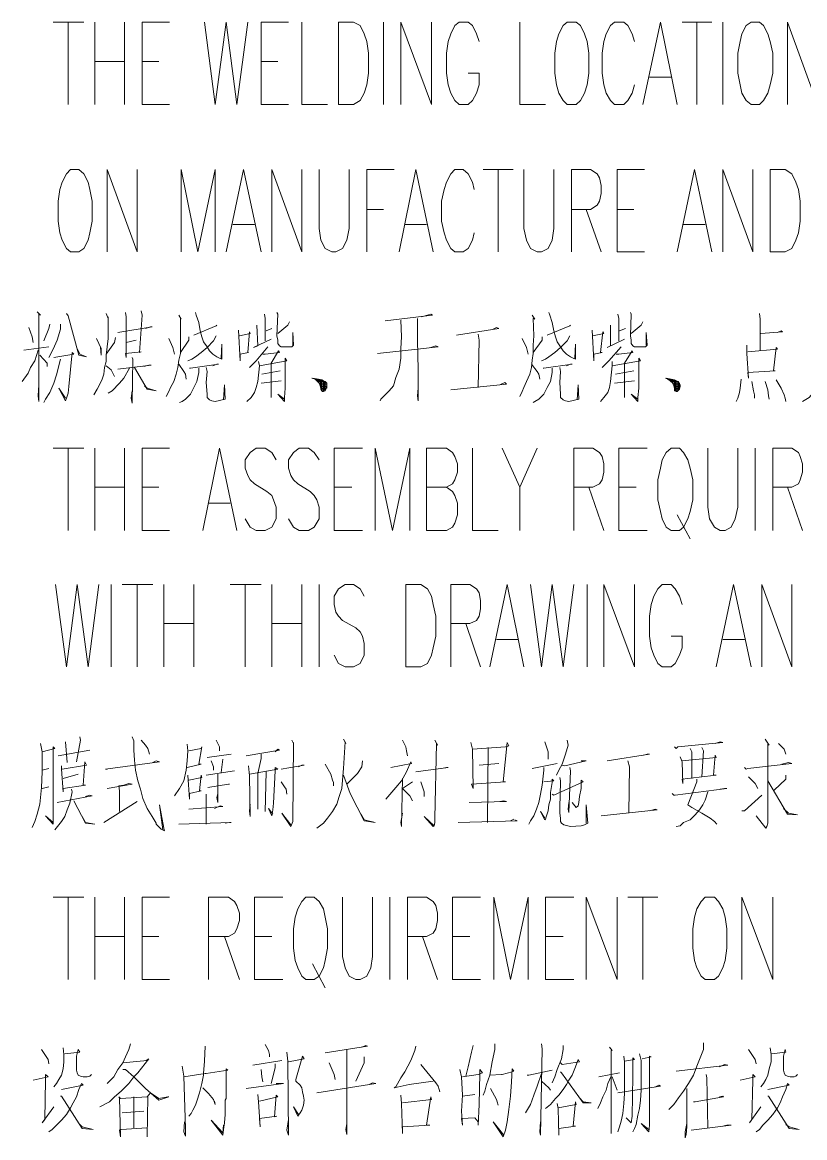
# Model space of a CAD drawing. Header units: millimetres. Extents: x 0 to 588, y 0 to 874.
# Drawn here: x 460.69 to 480.6, y 551.88 to 580.26 of the extents above; entities that cross this region are included whole.
import ezdxf

# ---------------------------------------------------------------- set-up
doc = ezdxf.new("R2010")
doc.units = ezdxf.units.MM
doc.layers.get('0').update_dxf_attribs({"lineweight": 18})

msp = doc.modelspace()

# ---------------------------------------------------------------- linework, layer by layer
at = {"color": 0, "lineweight": 0}
for points in [[(461.476, 580.263), (462.259, 580.263)], [(461.857, 580.263), (461.857, 578.168)], [(462.534, 580.263), (462.534, 578.168)], [(463.296, 580.263), (463.296, 578.168)], [(463.74, 578.168), (463.74, 580.263), (464.439, 580.263)], [(465.328, 580.263), (465.603, 578.168), (465.878, 580.263), (466.154, 578.168), (466.429, 580.263)], [(466.767, 578.168), (466.767, 580.263), (467.466, 580.263)], [(467.805, 580.263), (467.805, 578.168), (468.461, 578.168)], [(469.879, 580.263), (469.879, 578.168)], [(470.323, 578.168), (470.323, 580.263), (471.106, 578.168), (471.106, 580.263)], [(472.313, 579.776), (472.25, 579.967), (472.144, 580.178), (472.038, 580.263), (471.805, 580.263), (471.699, 580.178), (471.593, 579.967), (471.53, 579.776), (471.488, 579.48), (471.488, 578.972), (471.53, 578.676), (471.593, 578.464), (471.699, 578.273), (471.805, 578.168), (472.038, 578.168), (472.144, 578.273), (472.25, 578.464), (472.313, 578.676), (472.313, 578.972), (472.038, 578.972)], [(473.35, 580.263), (473.35, 578.168), (474.006, 578.168)], [(476.271, 579.776), (476.208, 579.967), (476.102, 580.178), (475.996, 580.263), (475.763, 580.263), (475.657, 580.178), (475.551, 579.967), (475.488, 579.776), (475.446, 579.48), (475.446, 578.972), (475.488, 578.676), (475.551, 578.464), (475.657, 578.273), (475.763, 578.168), (475.996, 578.168), (476.102, 578.273), (476.208, 578.464), (476.271, 578.676)], [(476.483, 578.168), (476.927, 580.263), (477.351, 578.168)], [(477.478, 580.263), (478.24, 580.263)], [(477.859, 580.263), (477.859, 578.168)], [(478.515, 580.263), (478.515, 578.168)], [(480.166, 578.168), (480.166, 580.263), (480.928, 578.168), (480.928, 580.263)], [(462.534, 579.268), (463.296, 579.268)], [(463.74, 579.268), (464.164, 579.268)], [(466.767, 579.268), (467.191, 579.268)], [(476.652, 578.866), (477.202, 578.866)], [(463.74, 578.168), (464.439, 578.168)], [(466.767, 578.168), (467.466, 578.168)], [(462.851, 574.421), (462.851, 576.516), (463.613, 574.421), (463.613, 576.516)], [(464.735, 574.421), (464.735, 576.516), (465.159, 574.421), (465.603, 576.516), (465.603, 574.421)], [(465.878, 574.421), (466.323, 576.516), (466.767, 574.421)], [(467.043, 574.421), (467.043, 576.516), (467.805, 574.421), (467.805, 576.516)], [(468.249, 576.516), (468.249, 575.014), (468.291, 574.717), (468.397, 574.506), (468.567, 574.421), (468.672, 574.421), (468.842, 574.506), (468.947, 574.717), (469.011, 575.014), (469.011, 576.516)], [(469.455, 574.421), (469.455, 576.516), (470.154, 576.516)], [(470.281, 574.421), (470.704, 576.516), (471.149, 574.421)], [(472.186, 576.009), (472.144, 576.199), (472.038, 576.411), (471.911, 576.516), (471.699, 576.516), (471.593, 576.411), (471.488, 576.199), (471.424, 576.009), (471.361, 575.712), (471.361, 575.204), (471.424, 574.908), (471.488, 574.717), (471.593, 574.506), (471.699, 574.421), (471.911, 574.421), (472.038, 574.506), (472.144, 574.717), (472.186, 574.908)], [(472.419, 576.516), (473.181, 576.516)], [(472.8, 576.516), (472.8, 574.421)], [(473.456, 576.516), (473.456, 575.014), (473.519, 574.717), (473.625, 574.506), (473.795, 574.421), (473.901, 574.421), (474.07, 574.506), (474.176, 574.717), (474.218, 575.014), (474.218, 576.516)], [(474.663, 574.421), (474.663, 576.516), (475.149, 576.516), (475.319, 576.411), (475.382, 576.305), (475.425, 576.114), (475.425, 575.903), (475.382, 575.712), (475.319, 575.606), (475.149, 575.5), (474.663, 575.5)], [(475.827, 574.421), (475.827, 576.516), (476.525, 576.516)], [(477.351, 574.421), (477.795, 576.516), (478.24, 574.421)], [(478.515, 574.421), (478.515, 576.516), (479.277, 574.421), (479.277, 576.516)], [(469.455, 575.5), (469.879, 575.5)], [(475.043, 575.5), (475.425, 574.421)], [(475.827, 575.5), (476.25, 575.5)], [(466.048, 575.12), (466.598, 575.12)], [(470.429, 575.12), (470.979, 575.12)], [(477.52, 575.12), (478.07, 575.12)], [(475.827, 574.421), (476.525, 574.421)], [(461.074, 572.897), (461.158, 572.812), (461.116, 572.833), (461.116, 570.611), (461.095, 570.759), (461.116, 571.034)], [(461.814, 572.855), (461.857, 572.791), (462.132, 571.796), (462.322, 571.754), (462.153, 571.817), (462.089, 571.965)], [(462.83, 572.855), (462.873, 572.728), (462.873, 572.77), (462.873, 572.22), (462.851, 572.008), (462.83, 571.796), (462.83, 571.627), (462.788, 571.479), (462.767, 571.309), (462.724, 571.183), (462.661, 571.056), (462.598, 570.928), (462.513, 570.78)], [(463.719, 572.918), (463.74, 572.812), (463.677, 571.86), (463.719, 571.881), (463.317, 571.839), (463.338, 571.733), (463.338, 572.77), (463.317, 572.876)], [(464.672, 572.812), (464.735, 572.707), (464.714, 572.728), (464.714, 571.839), (464.672, 571.669), (464.651, 571.479), (464.608, 571.309), (464.545, 571.119), (464.46, 570.971), (464.418, 570.865), (464.354, 570.738)], [(465.095, 572.876), (465.116, 572.812), (465.18, 572.622), (465.222, 572.41), (465.264, 572.262), (465.307, 572.135), (465.392, 572.008), (465.455, 571.902), (465.54, 571.817), (465.646, 571.754), (465.709, 571.712), (465.772, 571.691), (465.772, 572.072), (465.751, 571.712)], [(466.873, 572.156), (466.873, 572.728), (466.852, 572.833)], [(467.17, 572.876), (467.191, 572.833), (467.17, 572.283), (467.191, 572.177), (467.191, 572.093), (467.233, 572.029), (467.275, 572.008), (467.55, 572.008), (467.593, 572.05), (467.572, 572.368), (467.572, 572.05)], [(469.921, 572.664), (471.128, 572.812), (471.085, 572.833), (470.853, 572.77)], [(473.668, 572.812), (473.731, 572.707), (473.689, 572.728), (473.71, 572.283), (473.689, 572.05), (473.689, 571.839), (473.668, 571.669), (473.647, 571.479), (473.604, 571.309), (473.519, 571.119), (473.456, 570.971), (473.414, 570.865), (473.35, 570.738)], [(474.091, 572.876), (474.112, 572.812), (474.176, 572.622), (474.218, 572.41), (474.26, 572.262), (474.303, 572.135), (474.387, 572.008), (474.451, 571.902), (474.536, 571.817), (474.641, 571.754), (474.705, 571.712), (474.768, 571.691), (474.768, 572.072), (474.747, 571.712)], [(475.869, 572.156), (475.869, 572.728), (475.848, 572.833)], [(476.165, 572.876), (476.187, 572.833), (476.165, 572.283), (476.187, 572.177), (476.187, 572.093), (476.229, 572.029), (476.271, 572.008), (476.546, 572.008), (476.589, 572.05), (476.567, 572.368), (476.567, 572.05)], [(479.446, 572.855), (479.467, 572.707), (479.467, 571.923)], [(481.224, 572.876), (481.288, 572.749), (481.267, 572.791), (481.224, 572.114), (481.203, 571.839), (481.182, 571.605), (481.118, 571.394), (481.055, 571.204), (480.949, 571.013), (480.822, 570.844), (480.716, 570.717), (480.547, 570.611)], [(461.391, 572.579), (461.37, 572.474), (461.243, 572.156)], [(461.666, 572.579), (461.666, 572.452), (461.582, 572.177), (461.476, 571.944), (461.37, 571.733)], [(463.127, 572.368), (463.995, 572.516), (463.952, 572.516), (463.825, 572.474)], [(465.646, 572.558), (465.624, 572.537), (465.053, 572.304)], [(466.661, 572.558), (466.683, 572.029), (466.577, 571.987), (467.021, 572.198)], [(467.487, 572.643), (467.445, 572.558), (467.191, 572.347)], [(470.323, 572.685), (470.344, 572.262), (470.323, 571.965), (470.323, 571.712), (470.281, 571.436), (470.196, 571.225), (470.133, 571.013), (470.027, 570.886), (469.815, 570.674), (469.794, 570.632)], [(470.747, 572.728), (470.747, 572.177), (470.768, 571.415), (470.768, 570.632), (470.747, 570.759), (470.768, 570.95)], [(474.641, 572.558), (474.62, 572.537), (474.049, 572.304)], [(475.657, 572.558), (475.657, 572.029), (475.573, 571.987), (476.017, 572.198)], [(476.483, 572.643), (476.44, 572.558), (476.187, 572.347)], [(460.862, 572.494), (460.947, 572.262), (460.968, 572.114)], [(463.063, 572.241), (463.042, 572.114), (462.83, 571.817)], [(464.926, 572.262), (464.926, 572.177), (464.714, 571.86)], [(465.624, 572.283), (465.561, 572.156), (465.392, 571.987), (465.243, 571.86), (465.095, 571.754), (465.01, 571.691), (464.905, 571.648)], [(466.196, 572.431), (466.238, 571.648), (466.238, 571.817), (466.45, 571.86), (466.429, 571.86), (466.471, 572.389), (466.492, 572.347), (466.217, 572.283)], [(466.894, 572.41), (467.043, 572.474)], [(471.741, 572.304), (472.821, 572.474), (472.757, 572.494), (472.673, 572.452)], [(472.292, 572.326), (472.313, 572.177), (472.292, 570.971)], [(473.922, 572.262), (473.922, 572.177), (473.689, 571.86)], [(474.62, 572.283), (474.557, 572.156), (474.387, 571.987), (474.239, 571.86), (474.091, 571.754), (474.006, 571.691), (473.901, 571.648)], [(475.192, 572.431), (475.234, 571.648), (475.234, 571.817), (475.446, 571.86), (475.403, 571.86), (475.467, 572.389), (475.488, 572.347), (475.213, 572.283)], [(475.89, 572.41), (476.038, 572.474)], [(479.488, 572.347), (480.039, 572.389), (479.997, 572.41), (479.912, 572.368)], [(461.37, 572.008), (460.735, 571.923)], [(462.576, 572.22), (462.703, 571.965), (462.703, 571.796), (462.682, 571.987)], [(463.338, 572.114), (463.592, 572.177)], [(464.418, 572.22), (464.524, 571.987), (464.566, 571.817)], [(466.937, 572.008), (466.64, 571.648), (466.471, 571.479)], [(469.731, 571.839), (470.747, 571.944), (471.276, 572.008), (471.212, 572.029), (471.085, 571.987)], [(473.414, 572.22), (473.519, 571.987), (473.562, 571.817)], [(475.933, 572.008), (475.615, 571.648), (475.446, 571.479)], [(479.129, 572.05), (479.129, 571.839), (479.171, 571.204), (479.15, 571.352), (479.848, 571.394), (479.806, 571.394), (479.87, 571.987), (479.912, 571.944), (479.15, 571.881)], [(461.095, 571.923), (461.01, 571.648), (460.904, 571.479), (460.841, 571.331), (460.692, 571.119)], [(461.137, 571.796), (461.327, 571.585), (461.327, 571.5)], [(461.666, 571.691), (461.56, 571.288), (461.497, 571.076), (461.391, 570.844), (461.285, 570.674), (461.243, 570.59)], [(461.497, 571.733), (462.005, 571.817), (461.962, 571.86), (461.878, 570.992), (461.857, 570.823), (461.814, 570.696), (461.793, 570.632), (461.624, 570.95), (461.793, 570.696)], [(463.486, 571.733), (463.508, 571.691), (463.486, 570.569), (463.465, 570.696), (463.486, 570.886)], [(466.725, 571.521), (467.423, 571.648), (467.381, 571.712), (467.381, 570.95), (467.36, 570.717), (467.36, 570.611), (467.191, 570.802), (467.36, 570.674)], [(466.81, 571.817), (466.873, 571.817), (467.233, 571.86), (467.212, 571.902), (467.021, 571.585), (467.021, 570.717), (467.021, 570.95)], [(475.7, 571.521), (476.419, 571.648), (476.377, 571.712), (476.377, 570.95), (476.356, 570.717), (476.356, 570.611), (476.187, 570.802), (476.356, 570.674)], [(475.805, 571.817), (475.869, 571.817), (476.229, 571.86), (476.208, 571.902), (476.017, 571.585), (476.017, 570.717), (476.017, 570.95)], [(462.83, 571.521), (462.957, 571.415), (463.042, 571.246)], [(463.423, 571.458), (463.275, 571.204), (463.169, 571.076), (462.978, 570.886), (462.873, 570.823)], [(463.127, 571.436), (463.973, 571.542), (463.91, 571.542), (463.783, 571.5)], [(463.55, 571.479), (463.868, 570.928), (464.1, 570.886), (463.868, 570.95), (463.804, 571.013)], [(464.672, 571.563), (464.799, 571.373), (464.841, 571.309), (464.862, 571.183)], [(465.18, 571.458), (465.18, 571.352), (465.137, 571.119), (465.053, 570.971), (464.968, 570.802), (464.841, 570.674), (464.757, 570.611), (464.693, 570.59)], [(464.947, 571.458), (464.968, 571.458), (465.688, 571.563), (465.646, 571.563), (465.54, 571.521)], [(465.37, 571.479), (465.392, 571.373), (465.37, 571.098), (465.392, 570.802), (465.392, 570.717), (465.455, 570.653), (465.519, 570.632), (465.603, 570.611), (465.857, 570.674), (465.836, 571.034), (465.815, 570.653)], [(466.704, 571.627), (466.725, 571.521), (466.683, 571.119), (466.64, 570.971), (466.598, 570.844), (466.513, 570.717), (466.408, 570.611)], [(467.254, 571.394), (466.788, 571.309)], [(473.647, 571.563), (473.795, 571.373), (473.837, 571.309), (473.858, 571.183)], [(474.176, 571.458), (474.176, 571.352), (474.133, 571.119), (474.049, 570.971), (473.964, 570.802), (473.837, 570.674), (473.731, 570.611), (473.689, 570.59)], [(473.943, 571.458), (473.964, 571.458), (474.684, 571.563), (474.641, 571.563), (474.536, 571.521)], [(474.366, 571.479), (474.387, 571.373), (474.366, 571.098), (474.387, 570.802), (474.387, 570.717), (474.451, 570.653), (474.514, 570.632), (474.599, 570.611), (474.853, 570.674), (474.832, 571.034), (474.811, 570.653)], [(475.7, 571.627), (475.7, 571.521), (475.657, 571.119), (475.636, 570.971), (475.594, 570.844), (475.488, 570.717), (475.403, 570.611)], [(476.25, 571.394), (475.784, 571.309)], [(466.767, 571.076), (467.275, 571.14)], [(468.08, 571.204), (468.228, 571.183), (468.312, 571.161), (468.355, 571.14), (468.376, 571.119), (468.397, 571.119), (468.44, 571.076), (468.44, 570.992), (468.418, 570.928), (468.397, 570.886), (468.355, 570.865), (468.334, 570.865), (468.312, 570.886), (468.291, 570.928), (468.291, 570.95), (468.27, 571.013), (468.249, 571.076), (468.185, 571.14), (468.143, 571.183), (468.058, 571.204)], [(468.143, 571.183), (468.207, 571.183)], [(468.185, 571.161), (468.185, 571.183)], [(468.291, 571.161), (468.185, 571.161)], [(468.185, 571.14), (468.355, 571.14)], [(468.207, 571.183), (468.207, 571.119)], [(468.376, 571.119), (468.207, 571.119)], [(468.228, 571.098), (468.228, 571.161)], [(468.228, 571.119), (468.397, 571.119)], [(468.27, 571.161), (468.27, 571.056)], [(468.291, 570.928), (468.291, 571.161)], [(468.312, 571.14), (468.312, 570.886)], [(468.355, 570.865), (468.355, 571.14)], [(468.376, 571.119), (468.376, 570.886)], [(468.397, 570.907), (468.397, 571.119)], [(471.593, 570.907), (473.012, 571.056), (472.969, 571.098), (472.842, 571.034)], [(475.763, 571.076), (476.271, 571.14)], [(477.075, 571.204), (477.202, 571.183), (477.287, 571.161), (477.372, 571.119), (477.393, 571.119), (477.435, 571.034), (477.435, 570.992), (477.414, 570.928), (477.372, 570.886), (477.351, 570.865), (477.329, 570.865), (477.287, 570.886), (477.287, 570.95), (477.266, 571.013), (477.245, 571.076), (477.181, 571.14), (477.118, 571.183), (477.054, 571.204)], [(477.118, 571.183), (477.202, 571.183)], [(477.16, 571.161), (477.16, 571.183)], [(477.287, 571.161), (477.16, 571.161)], [(477.181, 571.14), (477.329, 571.14)], [(477.202, 571.183), (477.202, 571.119)], [(477.202, 571.119), (477.372, 571.119), (477.224, 571.119)], [(477.224, 571.098), (477.224, 571.161)], [(477.245, 571.161), (477.245, 571.056)], [(477.287, 570.928), (477.287, 571.161)], [(477.308, 571.14), (477.308, 570.886)], [(477.329, 570.865), (477.329, 571.14)], [(477.372, 571.119), (477.372, 570.886)], [(477.393, 570.907), (477.393, 571.119)], [(478.981, 571.183), (478.959, 570.95), (478.938, 570.844), (478.896, 570.696), (478.853, 570.611)], [(479.256, 571.119), (479.298, 570.886), (479.319, 570.78), (479.319, 570.696)], [(479.594, 571.119), (479.658, 570.907), (479.679, 570.759), (479.7, 570.674)], [(479.87, 571.161), (479.997, 570.95), (480.081, 570.78), (480.102, 570.696), (480.123, 570.611)], [(468.44, 571.076), (468.249, 571.076)], [(468.27, 571.034), (468.44, 571.034)], [(468.44, 570.992), (468.291, 570.992)], [(468.291, 570.95), (468.44, 570.95)], [(468.418, 570.928), (468.291, 570.928)], [(468.312, 570.886), (468.397, 570.886)], [(468.44, 571.076), (468.44, 570.95)], [(477.414, 571.076), (477.245, 571.076)], [(477.266, 571.034), (477.435, 571.034)], [(477.435, 570.992), (477.287, 570.992)], [(477.287, 570.95), (477.414, 570.95)], [(477.414, 570.928), (477.287, 570.928)], [(477.287, 570.886), (477.372, 570.886)], [(477.414, 571.076), (477.414, 570.95)], [(461.476, 569.426), (462.259, 569.426)], [(461.857, 569.426), (461.857, 567.33)], [(462.534, 569.426), (462.534, 567.33)], [(463.296, 569.426), (463.296, 567.33)], [(463.74, 567.33), (463.74, 569.426), (464.439, 569.426)], [(465.286, 567.33), (465.709, 569.426), (466.154, 567.33)], [(467.148, 569.129), (467.043, 569.319), (466.873, 569.426), (466.64, 569.426), (466.492, 569.319), (466.365, 569.129), (466.365, 568.918), (466.429, 568.727), (466.492, 568.621), (466.598, 568.515), (466.916, 568.325), (467.043, 568.219), (467.085, 568.113), (467.148, 567.923), (467.148, 567.626), (467.043, 567.415), (466.873, 567.33), (466.64, 567.33), (466.492, 567.415), (466.365, 567.626)], [(468.249, 569.129), (468.122, 569.319), (467.974, 569.426), (467.741, 569.426), (467.593, 569.319), (467.466, 569.129), (467.466, 568.918), (467.529, 568.727), (467.593, 568.621), (467.699, 568.515), (468.016, 568.325), (468.122, 568.219), (468.185, 568.113), (468.249, 567.923), (468.249, 567.626), (468.122, 567.415), (467.974, 567.33), (467.741, 567.33), (467.593, 567.415), (467.466, 567.626)], [(468.63, 567.33), (468.63, 569.426), (469.35, 569.426)], [(469.667, 567.33), (469.667, 569.426), (470.112, 567.33), (470.556, 569.426), (470.556, 567.33)], [(470.979, 567.33), (470.979, 569.426), (471.488, 569.426), (471.636, 569.319), (471.699, 569.214), (471.763, 569.024), (471.763, 568.812), (471.699, 568.621), (471.636, 568.515), (471.488, 568.43), (470.979, 568.43)], [(472.144, 569.426), (472.144, 567.33), (472.8, 567.33)], [(472.906, 569.426), (473.35, 568.43), (473.35, 567.33)], [(473.795, 569.426), (473.35, 568.43)], [(474.726, 567.33), (474.726, 569.426), (475.213, 569.426), (475.382, 569.319), (475.446, 569.214), (475.488, 569.024), (475.488, 568.812), (475.446, 568.621), (475.382, 568.515), (475.213, 568.43), (474.726, 568.43)], [(475.869, 567.33), (475.869, 569.426), (476.589, 569.426)], [(478.134, 569.426), (478.134, 567.923), (478.176, 567.626), (478.303, 567.415), (478.451, 567.33), (478.578, 567.33), (478.726, 567.415), (478.832, 567.626), (478.896, 567.923), (478.896, 569.426)], [(479.34, 569.426), (479.34, 567.33)], [(479.785, 567.33), (479.785, 569.426), (480.272, 569.426), (480.441, 569.319), (480.483, 569.214), (480.547, 569.024), (480.547, 568.812), (480.483, 568.621), (480.441, 568.515), (480.272, 568.43), (479.785, 568.43)], [(462.534, 568.43), (463.296, 568.43)], [(463.74, 568.43), (464.164, 568.43)], [(468.63, 568.43), (469.075, 568.43)], [(471.488, 568.43), (471.636, 568.325), (471.699, 568.219), (471.763, 568.029), (471.763, 567.732), (471.699, 567.521), (471.636, 567.415), (471.488, 567.33), (470.979, 567.33)], [(475.107, 568.43), (475.488, 567.33)], [(475.869, 568.43), (476.313, 568.43)], [(480.166, 568.43), (480.547, 567.33)], [(465.434, 568.029), (465.984, 568.029)], [(477.351, 567.732), (477.689, 567.119)], [(463.74, 567.33), (464.439, 567.33)], [(468.63, 567.33), (469.35, 567.33)], [(475.869, 567.33), (476.589, 567.33)], [(461.539, 565.954), (461.814, 563.859), (462.089, 565.954), (462.365, 563.859), (462.64, 565.954)], [(462.957, 565.954), (462.957, 563.859)], [(463.233, 565.954), (464.016, 565.954)], [(463.613, 565.954), (463.613, 563.859)], [(464.291, 565.954), (464.291, 563.859)], [(465.053, 565.954), (465.053, 563.859)], [(465.984, 565.954), (466.767, 565.954)], [(466.365, 565.954), (466.365, 563.859)], [(467.043, 565.954), (467.043, 563.859)], [(467.805, 565.954), (467.805, 563.859)], [(468.249, 565.954), (468.249, 563.859)], [(469.392, 565.658), (469.286, 565.848), (469.117, 565.954), (468.905, 565.954), (468.736, 565.848), (468.63, 565.658), (468.63, 565.446), (468.672, 565.255), (468.736, 565.15), (468.842, 565.044), (469.18, 564.854), (469.286, 564.748), (469.35, 564.642), (469.392, 564.452), (469.392, 564.155), (469.286, 563.943), (469.117, 563.859), (468.905, 563.859), (468.736, 563.943), (468.63, 564.155)], [(471.593, 563.859), (471.593, 565.954), (472.08, 565.954), (472.25, 565.848), (472.313, 565.743), (472.355, 565.552), (472.355, 565.341), (472.313, 565.15), (472.25, 565.044), (472.08, 564.96), (471.593, 564.96)], [(472.588, 563.859), (473.033, 565.954), (473.456, 563.859)], [(473.625, 565.954), (473.901, 563.859), (474.176, 565.954), (474.451, 563.859), (474.726, 565.954)], [(475.065, 565.954), (475.065, 563.859)], [(475.488, 563.859), (475.488, 565.954), (476.271, 563.859), (476.271, 565.954)], [(477.478, 565.446), (477.414, 565.658), (477.308, 565.848), (477.202, 565.954), (476.97, 565.954), (476.864, 565.848), (476.758, 565.658), (476.695, 565.446), (476.652, 565.15), (476.652, 564.642), (476.695, 564.346), (476.758, 564.155), (476.864, 563.943), (476.97, 563.859), (477.202, 563.859), (477.308, 563.943), (477.414, 564.155), (477.478, 564.346), (477.478, 564.642), (477.202, 564.642)], [(478.346, 563.859), (478.79, 565.954), (479.235, 563.859)], [(479.51, 563.859), (479.51, 565.954), (480.272, 563.859), (480.272, 565.954)], [(464.291, 564.96), (465.053, 564.96)], [(467.043, 564.96), (467.805, 564.96)], [(471.974, 564.96), (472.355, 563.859)], [(472.757, 564.557), (473.308, 564.557)], [(478.515, 564.557), (479.065, 564.557)], [(462.153, 562.08), (462.174, 561.996), (462.068, 561.446)], [(463.486, 562.08), (463.529, 561.975), (463.529, 561.742), (463.55, 561.488), (463.571, 561.234), (463.635, 560.959), (463.698, 560.747), (463.762, 560.514), (463.868, 560.26), (463.995, 560.049), (464.1, 559.879), (464.1, 559.858), (464.227, 559.731), (464.312, 559.689), (464.291, 559.753), (464.185, 560.345), (464.27, 559.71)], [(468.863, 562.017), (468.926, 561.911), (468.905, 561.954), (468.863, 561.277), (468.842, 560.98), (468.82, 560.769), (468.757, 560.557), (468.693, 560.366), (468.588, 560.176), (468.461, 560.006), (468.355, 559.879), (468.185, 559.753)], [(479.594, 562.017), (479.7, 561.869), (479.658, 561.89), (479.658, 559.879), (479.637, 559.794), (479.615, 559.753), (479.361, 560.07)], [(461.158, 561.911), (461.2, 561.7), (461.2, 561.192), (461.179, 560.79), (461.137, 560.366), (461.074, 560.112), (461.01, 559.922), (460.947, 559.774)], [(461.2, 561.7), (461.518, 561.784), (461.476, 561.827), (461.476, 559.858), (461.285, 560.07), (461.476, 559.901)], [(462.407, 561.742), (461.603, 561.594)], [(461.793, 561.954), (461.836, 561.425)], [(463.719, 561.996), (463.825, 561.869), (463.889, 561.784), (463.931, 561.636)], [(464.884, 561.89), (464.905, 561.721), (464.884, 561.467), (464.862, 561.234), (464.799, 560.959), (464.693, 560.769), (464.566, 560.578)], [(464.926, 561.721), (465.243, 561.784), (465.264, 561.827), (465.18, 561.382), (465.243, 561.382), (464.884, 561.298)], [(465.624, 561.996), (465.709, 561.827), (465.709, 561.721)], [(466.386, 561.594), (467.233, 561.742), (467.191, 561.763), (467.127, 561.7)], [(467.55, 561.996), (467.593, 561.911), (467.593, 561.933), (467.572, 559.922), (467.529, 559.794), (467.296, 560.134), (467.529, 559.837)], [(470.366, 561.996), (470.45, 561.827), (470.471, 561.721), (470.493, 561.594)], [(471.191, 561.996), (471.255, 561.869), (471.233, 561.911), (471.191, 560.006), (471.191, 559.901), (471.17, 559.816), (471.149, 559.794), (470.916, 560.049), (471.17, 559.816)], [(472.101, 561.933), (472.144, 561.763), (472.165, 560.769), (472.123, 560.874), (472.99, 560.937), (472.927, 560.937), (473.033, 561.933), (473.075, 561.848), (472.99, 561.827), (472.144, 561.763)], [(472.546, 561.806), (472.525, 559.901)], [(473.985, 561.954), (474.07, 561.7), (474.07, 561.509)], [(474.557, 561.996), (474.578, 561.869), (474.514, 561.636), (474.43, 561.382), (474.345, 561.234), (474.281, 561.107)], [(477.287, 561.827), (477.329, 561.784), (477.372, 561.827), (478.515, 561.933), (478.451, 561.954), (478.324, 561.911)], [(477.689, 561.784), (477.732, 561.7), (477.732, 561.022)], [(477.986, 561.806), (478.028, 561.721), (477.986, 561.065)], [(479.933, 561.911), (480.081, 561.763), (480.123, 561.636)], [(461.687, 561.34), (461.687, 561.255), (461.73, 560.684), (461.73, 560.769), (462.301, 560.853), (462.238, 560.853), (462.28, 561.446), (462.322, 561.361), (461.709, 561.255)], [(464.016, 561.425), (464.1, 561.467), (464.185, 561.446), (462.809, 561.255), (462.851, 561.255)], [(465.392, 561.551), (466.005, 561.636)], [(465.497, 561.467), (465.561, 561.319), (465.561, 561.234)], [(465.794, 561.509), (465.751, 561.171)], [(466.767, 561.636), (466.767, 561.53), (466.683, 561.149), (466.683, 560.239)], [(469.35, 561.467), (469.329, 561.319), (469.223, 561.149), (468.947, 560.874)], [(470.069, 561.298), (470.599, 561.404), (470.577, 561.446), (470.471, 561.192), (470.344, 560.959), (470.196, 560.79), (469.942, 560.493)], [(474.43, 561.361), (474.493, 561.34), (475.043, 561.467), (474.916, 561.467)], [(475.573, 561.467), (476.652, 561.636), (476.589, 561.636), (476.504, 561.615)], [(476.102, 561.467), (476.144, 561.319), (476.123, 560.134)], [(477.435, 561.573), (477.478, 561.446), (477.499, 560.895), (477.478, 561.001), (478.346, 561.107), (478.282, 561.107), (478.324, 561.615), (478.346, 561.551), (477.478, 561.467)], [(461.2, 561.234), (461.37, 561.277)], [(465.37, 561.107), (466.09, 561.213)], [(466.45, 561.34), (466.471, 561.086), (466.492, 560.049), (466.471, 560.197), (466.492, 560.366)], [(466.471, 561.128), (467.191, 561.255), (467.127, 561.298), (467.127, 561.213), (467.085, 560.388), (467.064, 560.218), (467.043, 560.07), (466.958, 560.26), (467.064, 560.112)], [(466.894, 561.192), (466.873, 560.176)], [(467.275, 561.255), (467.868, 561.361), (467.805, 561.361), (467.72, 561.319)], [(468.397, 561.382), (468.545, 561.128), (468.588, 560.98), (468.609, 560.917), (468.609, 560.832)], [(470.704, 561.192), (471.53, 561.298), (471.488, 561.298), (471.361, 561.277)], [(472.313, 561.361), (472.821, 561.404)], [(473.964, 561.298), (473.964, 561.234), (473.922, 560.853), (473.879, 560.62), (473.837, 560.408), (473.774, 560.239), (473.71, 560.07), (473.625, 559.943), (473.583, 559.858)], [(473.668, 561.277), (474.303, 561.404)], [(474.62, 561.298), (474.641, 561.213), (474.599, 560.155), (474.578, 560.239), (474.599, 560.408)], [(479.065, 561.298), (479.108, 561.255), (479.15, 561.277), (480.272, 561.404), (480.187, 561.425), (480.018, 561.382)], [(461.73, 561.022), (462.111, 561.128)], [(462.851, 560.769), (463.486, 560.874), (463.402, 560.895), (463.275, 560.853), (463.148, 560.832), (463.169, 560.705), (463.169, 560.176)], [(464.905, 561.107), (464.947, 560.493), (464.947, 560.641), (465.243, 560.705), (465.201, 560.705), (465.243, 561.107), (465.264, 561.044), (464.926, 560.98)], [(465.667, 561.128), (465.667, 560.408), (465.646, 560.536), (465.667, 560.641)], [(467.275, 560.937), (467.36, 560.811), (467.402, 560.747), (467.423, 560.62)], [(468.863, 561.107), (469.032, 560.641), (469.392, 559.943), (469.667, 559.901), (469.392, 559.964), (469.307, 560.112)], [(470.366, 561.022), (470.344, 559.794), (470.323, 559.901), (470.366, 560.134)], [(470.62, 560.937), (470.366, 560.769), (470.556, 560.578), (470.62, 560.451)], [(470.831, 560.937), (470.916, 560.684), (470.916, 560.557)], [(473.964, 560.937), (474.218, 560.959), (474.176, 561.001), (474.176, 560.917), (474.133, 560.663), (474.133, 560.493), (474.091, 560.345), (474.07, 560.197), (474.027, 560.07), (474.006, 559.985), (473.985, 559.964), (473.879, 560.176), (473.985, 560.006)], [(474.176, 560.62), (474.218, 560.599), (474.959, 560.937), (474.916, 560.98), (474.916, 560.769), (474.874, 560.557), (474.853, 560.408), (474.832, 560.324), (474.789, 560.282), (474.684, 560.408)], [(474.366, 561.044), (474.387, 560.959), (474.387, 560.937), (474.366, 560.282), (474.366, 560.134), (474.387, 560.006), (474.387, 559.922), (474.409, 559.879), (474.472, 559.837), (474.641, 559.794), (474.916, 559.816), (475.001, 559.837), (475.086, 559.879), (475.043, 560.345), (475.043, 559.879)], [(477.859, 561.001), (477.859, 560.937), (477.626, 560.345), (477.732, 560.282), (477.986, 560.134), (478.197, 560.006), (478.303, 559.922), (478.367, 559.858)], [(479.171, 561.065), (479.34, 560.895), (479.404, 560.769)], [(479.658, 560.959), (480.166, 560.112), (480.42, 560.091), (480.187, 560.134), (480.06, 560.26)], [(480.123, 561.107), (480.123, 561.001), (479.827, 560.726)], [(461.37, 560.811), (461.2, 560.769)], [(461.941, 560.747), (461.962, 560.684), (461.899, 560.388), (461.836, 560.218), (461.772, 560.049), (461.687, 559.922), (461.518, 559.71)], [(461.582, 560.408), (462.471, 560.578), (462.407, 560.599), (462.301, 560.557)], [(465.37, 560.62), (465.37, 559.858)], [(465.963, 560.874), (465.942, 560.874), (465.413, 560.79)], [(477.224, 560.641), (477.266, 560.599), (477.308, 560.599), (478.621, 560.769), (478.557, 560.769), (478.451, 560.747)], [(478.134, 560.684), (478.07, 560.472), (478.007, 560.345), (477.922, 560.218), (477.816, 560.091), (477.689, 559.964), (477.52, 559.901), (477.435, 559.816), (477.329, 559.794)], [(479.002, 560.197), (479.065, 560.197), (479.51, 560.599)], [(462.005, 560.451), (462.301, 559.879), (462.534, 559.858), (462.301, 559.901), (462.216, 560.049)], [(462.767, 559.901), (463.613, 560.43)], [(464.926, 560.239), (465.794, 560.303), (465.73, 560.324), (465.582, 560.26)], [(472.059, 560.408), (473.012, 560.43), (472.948, 560.451), (472.842, 560.43)], [(475.425, 560.07), (476.843, 560.218), (476.8, 560.239), (476.652, 560.197)], [(464.672, 559.858), (466.005, 559.901), (465.963, 559.901), (465.857, 559.879)], [(471.784, 559.901), (473.287, 559.943), (473.223, 559.964)], [(473.202, 559.985), (473.117, 559.943)], [(461.476, 557.996), (462.259, 557.996)], [(461.857, 557.996), (461.857, 555.9)], [(462.534, 557.996), (462.534, 555.9)], [(463.296, 557.996), (463.296, 555.9)], [(463.74, 555.9), (463.74, 557.996), (464.439, 557.996)], [(465.434, 555.9), (465.434, 557.996), (465.942, 557.996), (466.09, 557.89), (466.154, 557.784), (466.217, 557.593), (466.217, 557.403), (466.154, 557.191), (466.09, 557.086), (465.942, 557.001), (465.434, 557.001)], [(466.598, 555.9), (466.598, 557.996), (467.318, 557.996)], [(468.842, 557.996), (468.842, 556.493), (468.905, 556.197), (469.011, 555.985), (469.18, 555.9), (469.286, 555.9), (469.455, 555.985), (469.561, 556.197), (469.604, 556.493), (469.604, 557.996)], [(470.048, 557.996), (470.048, 555.9)], [(470.493, 555.9), (470.493, 557.996), (470.979, 557.996), (471.149, 557.89), (471.212, 557.784), (471.255, 557.593), (471.255, 557.403), (471.212, 557.191), (471.149, 557.086), (470.979, 557.001), (470.493, 557.001)], [(471.636, 555.9), (471.636, 557.996), (472.355, 557.996)], [(472.694, 555.9), (472.694, 557.996), (473.117, 555.9), (473.562, 557.996), (473.562, 555.9)], [(474.006, 555.9), (474.006, 557.996), (474.726, 557.996)], [(475.043, 555.9), (475.043, 557.996), (475.827, 555.9), (475.827, 557.996)], [(476.102, 557.996), (476.864, 557.996)], [(476.483, 557.996), (476.483, 555.9)], [(479.002, 555.9), (479.002, 557.996), (479.785, 555.9), (479.785, 557.996)], [(462.534, 557.001), (463.296, 557.001)], [(463.74, 557.001), (464.164, 557.001)], [(465.836, 557.001), (466.217, 555.9)], [(466.598, 557.001), (467.043, 557.001)], [(470.874, 557.001), (471.255, 555.9)], [(471.636, 557.001), (472.08, 557.001)], [(474.006, 557.001), (474.451, 557.001)], [(468.08, 556.302), (468.397, 555.688)], [(463.74, 555.9), (464.439, 555.9)], [(466.598, 555.9), (467.318, 555.9)], [(471.636, 555.9), (472.355, 555.9)], [(474.006, 555.9), (474.726, 555.9)], [(461.179, 554.122), (461.349, 553.868), (461.37, 553.762)], [(461.73, 554.164), (461.751, 553.995), (461.751, 553.805), (461.73, 553.635), (461.687, 553.466), (461.624, 553.36), (461.56, 553.254), (461.497, 553.17)], [(461.772, 554.016), (462.153, 554.058), (462.111, 554.122), (462.068, 553.953), (462.068, 553.593), (462.089, 553.529), (462.111, 553.466), (462.174, 553.444), (462.238, 553.424), (462.344, 553.424), (462.407, 553.444), (462.449, 553.487)], [(463.444, 554.27), (463.402, 554.122), (463.317, 553.932), (463.254, 553.784), (463.127, 553.614), (463.021, 553.424), (462.851, 553.254)], [(465.349, 554.207), (465.328, 553.826), (465.307, 553.508), (465.307, 553.466), (465.264, 553.254), (465.201, 553.021), (465.137, 552.81), (465.095, 552.704), (465.032, 552.577), (464.989, 552.492), (464.926, 552.429)], [(466.873, 554.249), (466.958, 554.101), (466.979, 553.995), (466.979, 553.932)], [(468.397, 554.038), (469.477, 554.207), (469.434, 554.228), (469.329, 554.186)], [(468.947, 554.122), (468.947, 551.963), (468.926, 552.09), (468.947, 552.238)], [(470.704, 554.207), (470.683, 554.101), (470.577, 553.847), (470.429, 553.551), (470.323, 553.403), (470.196, 553.17), (470.154, 553.149), (470.535, 553.233), (471.149, 553.318)], [(472.165, 554.228), (472.123, 554.058), (472.038, 553.678), (471.974, 553.444)], [(472.715, 554.27), (472.715, 554.122), (472.652, 553.805), (472.588, 553.466), (472.503, 553.233), (472.461, 553.064), (472.419, 552.958)], [(473.901, 554.27), (473.922, 554.143), (473.879, 551.942), (473.858, 552.026), (473.879, 552.281)], [(474.451, 554.228), (474.451, 554.122), (474.409, 553.889), (474.303, 553.614), (474.239, 553.424), (474.176, 553.275)], [(475.636, 554.186), (475.7, 554.101), (475.678, 554.101), (475.678, 551.984), (475.678, 552.175)], [(478.028, 554.292), (478.028, 554.122), (478.007, 554.08), (477.859, 553.699), (477.774, 553.466), (477.647, 553.254), (477.626, 553.233), (477.52, 553.064), (477.393, 552.894), (477.266, 552.725), (477.139, 552.598)], [(479.171, 554.122), (479.34, 553.868), (479.361, 553.762)], [(479.721, 554.164), (479.743, 553.995), (479.743, 553.805), (479.7, 553.635), (479.658, 553.466), (479.615, 553.36), (479.552, 553.254), (479.488, 553.17)], [(479.743, 554.016), (480.123, 554.058), (480.102, 554.122), (480.06, 553.953), (480.06, 553.593), (480.081, 553.529), (480.102, 553.466), (480.166, 553.444), (480.229, 553.424), (480.335, 553.424), (480.377, 553.444), (480.42, 553.487)], [(463.254, 553.784), (463.868, 553.847), (463.846, 553.847), (463.91, 553.889), (463.635, 553.529), (463.529, 553.424), (463.402, 553.254), (463.381, 553.233), (463.211, 553.064), (463.042, 552.915), (462.915, 552.789), (462.661, 552.662)], [(466.556, 553.72), (467.296, 553.847)], [(467.423, 554.058), (467.445, 553.826), (467.466, 551.942), (467.423, 552.069), (467.466, 552.344)], [(467.466, 553.805), (467.868, 553.889), (467.826, 553.953), (467.656, 553.36), (467.656, 553.318), (467.762, 553.212), (467.805, 553.149), (467.826, 553.043), (467.847, 552.937), (467.868, 552.831), (467.847, 552.704), (467.805, 552.577), (467.762, 552.514), (467.72, 552.45), (467.699, 552.429), (467.593, 552.662), (467.72, 552.471), (467.741, 552.471)], [(468.503, 553.784), (468.63, 553.487), (468.651, 553.36)], [(469.392, 553.932), (469.392, 553.784), (469.18, 553.318)], [(474.387, 553.784), (474.43, 553.741), (474.874, 553.805), (474.832, 553.868), (474.768, 553.678), (474.684, 553.466), (474.599, 553.339), (474.536, 553.233), (474.451, 553.106), (474.345, 552.958), (474.26, 552.873), (474.133, 552.725), (474.006, 552.619)], [(475.996, 553.953), (476.017, 553.805), (476.017, 553), (475.996, 552.746), (475.975, 552.492), (475.933, 552.302), (475.89, 552.154), (475.848, 552.026)], [(476.017, 553.826), (476.271, 553.868), (476.229, 553.91), (476.229, 553.444), (476.208, 552.429), (476.187, 552.26), (476.06, 552.386)], [(476.398, 554.016), (476.44, 553.847), (476.44, 553.085), (476.419, 552.831), (476.398, 552.619), (476.356, 552.45), (476.313, 552.217), (476.271, 552.111), (476.229, 552.026)], [(476.462, 553.889), (476.695, 553.932), (476.652, 553.953), (476.652, 552.196), (476.631, 552.026), (476.44, 552.238), (476.631, 552.09)], [(463.254, 553.614), (463.317, 553.614), (463.529, 553.424), (463.698, 553.254), (463.825, 553.127), (464.164, 552.831), (464.418, 552.915), (464.397, 552.915), (464.164, 552.873), (463.952, 553.021), (463.868, 552.915), (463.19, 552.873), (463.148, 552.915), (463.169, 552.894), (463.19, 551.9), (463.169, 552.069), (463.19, 552.09), (463.211, 552.09), (463.868, 552.133), (463.868, 551.9), (463.889, 552.915)], [(464.757, 553.699), (464.799, 553.444), (464.841, 552.111), (464.841, 551.921), (464.799, 552.026), (464.82, 552.281)], [(464.799, 553.424), (465.349, 553.508), (465.37, 553.508), (465.921, 553.593), (465.878, 553.635), (465.878, 552.873), (465.857, 552.831), (465.857, 552.471), (465.836, 552.26), (465.815, 552.09), (465.794, 551.942), (465.497, 552.323), (465.794, 552.005), (465.815, 552.196)], [(466.767, 553.614), (466.788, 553.424), (466.81, 553.297)], [(467.127, 553.762), (467.127, 553.657), (467.021, 553.254)], [(470.831, 553.741), (471.212, 553.275), (471.276, 553.191), (471.297, 553.106), (471.318, 553.043)], [(471.826, 553.614), (471.868, 553.424), (471.89, 552.958), (471.868, 552.555), (471.89, 552.196), (471.868, 552.365), (472.207, 552.386), (472.292, 552.281), (472.292, 552.196), (472.313, 552.725), (472.334, 553.508), (472.334, 553.614), (472.398, 553.529), (472.292, 553.487), (471.89, 553.424)], [(472.588, 553.466), (472.885, 553.487), (472.906, 553.487), (473.16, 553.551), (473.202, 553.572), (473.16, 553.635), (473.139, 553.297), (473.117, 552.937), (473.075, 552.598), (473.033, 552.281), (472.99, 552.069), (472.927, 551.9), (472.673, 552.281), (472.948, 551.942)], [(473.901, 553.508), (473.795, 553.191), (473.71, 552.958), (473.625, 552.725), (473.498, 552.514)], [(473.541, 553.466), (473.583, 553.466), (474.176, 553.593)], [(474.387, 553.551), (474.409, 553.529), (474.959, 552.768), (475.171, 552.768), (474.959, 552.789), (474.874, 552.894)], [(475.361, 553.424), (475.89, 553.529)], [(477.329, 553.572), (478.642, 553.72), (478.557, 553.741), (478.43, 553.678)], [(460.968, 553.339), (461.349, 553.424), (461.285, 553.487), (461.285, 553.339), (461.264, 552.344), (461.2, 552.26), (461.497, 552.662)], [(461.687, 553.106), (462.238, 553.212), (462.195, 553.254), (462.132, 553.106), (462.068, 552.915), (461.984, 552.768), (461.92, 552.64), (461.814, 552.471), (461.687, 552.323), (461.454, 552.09), (461.37, 552.026)], [(466.386, 553.127), (467.339, 553.254), (467.148, 553.254)], [(468.185, 553.021), (469.688, 553.254), (469.604, 553.275), (469.519, 553.233)], [(473.901, 553.318), (474.091, 553.149), (474.133, 553.085)], [(475.678, 553.444), (475.594, 553.254), (475.551, 553.085), (475.467, 552.915), (475.403, 552.768), (475.34, 552.619)], [(475.7, 553.424), (475.827, 553.085)], [(478.091, 553.487), (478.113, 553.403), (478.134, 552.133)], [(478.959, 553.339), (479.34, 553.424), (479.277, 553.487), (479.277, 553.339), (479.256, 552.344), (479.192, 552.26), (479.488, 552.662)], [(479.658, 553.106), (480.208, 553.212), (480.166, 553.254), (480.123, 553.106), (480.039, 552.915), (479.975, 552.768), (479.912, 552.64), (479.785, 552.471), (479.658, 552.323), (479.531, 552.196), (479.446, 552.09), (479.361, 552.026)], [(461.666, 552.937), (461.687, 552.937), (462.216, 552.111), (462.492, 552.09), (462.216, 552.154), (462.153, 552.217)], [(465.286, 553.149), (465.434, 553), (465.561, 552.852), (465.603, 552.725), (465.582, 552.81)], [(466.683, 552.979), (466.704, 552.789), (466.746, 552.154), (466.725, 552.365), (467.17, 552.429), (467.106, 552.408), (467.148, 552.958), (467.191, 552.915), (466.725, 552.81)], [(470.323, 552.958), (470.344, 552.746), (470.366, 551.984), (470.366, 552.154), (471.064, 552.196), (470.979, 552.196), (471.085, 552.915), (471.106, 552.852), (470.366, 552.768)], [(471.89, 552.937), (472.207, 552.979)], [(472.609, 553.127), (472.757, 552.852), (472.779, 552.789), (472.8, 552.704)], [(475.848, 553.021), (476.927, 553.191), (476.885, 553.212), (476.8, 553.17)], [(477.605, 553.127), (477.605, 552.154), (477.584, 551.963), (477.562, 551.879), (477.562, 552.026), (477.605, 552.238)], [(477.774, 552.789), (477.816, 552.789), (478.536, 552.915), (478.515, 552.937), (478.43, 552.915)], [(479.658, 552.937), (479.679, 552.937), (480.208, 552.111), (480.462, 552.09), (480.208, 552.154), (480.123, 552.217)], [(463.529, 552.915), (463.529, 552.133)], [(474.303, 552.746), (474.324, 552.619), (474.345, 551.942), (474.345, 552.111), (474.768, 552.175), (474.705, 552.175), (474.768, 552.789), (474.789, 552.725), (474.324, 552.64)], [(463.233, 552.514), (463.783, 552.555)], [(477.711, 552.069), (478.726, 552.196), (478.621, 552.196), (478.515, 552.175)]]:
    msp.add_lwpolyline(points, dxfattribs=at)
for points in [[(468.736, 578.168), (468.736, 580.263), (469.117, 580.263), (469.286, 580.178), (469.392, 579.967), (469.455, 579.776), (469.498, 579.48), (469.498, 578.972), (469.455, 578.676), (469.392, 578.464), (469.286, 578.273), (469.117, 578.168)], [(474.557, 580.263), (474.451, 580.178), (474.345, 579.967), (474.281, 579.776), (474.239, 579.48), (474.239, 578.972), (474.281, 578.676), (474.345, 578.464), (474.451, 578.273), (474.557, 578.168), (474.789, 578.168), (474.895, 578.273), (475.001, 578.464), (475.065, 578.676), (475.107, 578.972), (475.107, 579.48), (475.065, 579.776), (475.001, 579.967), (474.895, 580.178), (474.789, 580.263)], [(479.235, 580.263), (479.108, 580.178), (479.002, 579.967), (478.959, 579.776), (478.896, 579.48), (478.896, 578.972), (478.959, 578.676), (479.002, 578.464), (479.108, 578.273), (479.235, 578.168), (479.446, 578.168), (479.552, 578.273), (479.658, 578.464), (479.721, 578.676), (479.785, 578.972), (479.785, 579.48), (479.721, 579.776), (479.658, 579.967), (479.552, 580.178), (479.446, 580.263)], [(461.92, 576.516), (461.814, 576.411), (461.709, 576.199), (461.645, 576.009), (461.603, 575.712), (461.603, 575.204), (461.645, 574.908), (461.709, 574.717), (461.814, 574.506), (461.92, 574.421), (462.132, 574.421), (462.259, 574.506), (462.365, 574.717), (462.407, 574.908), (462.471, 575.204), (462.471, 575.712), (462.407, 576.009), (462.365, 576.199), (462.259, 576.411), (462.132, 576.516)], [(479.721, 574.421), (479.721, 576.516), (480.102, 576.516), (480.272, 576.411), (480.377, 576.199), (480.441, 576.009), (480.483, 575.712), (480.483, 575.204), (480.441, 574.908), (480.377, 574.717), (480.272, 574.506), (480.102, 574.421)], [(477.202, 569.426), (477.075, 569.319), (476.97, 569.129), (476.927, 568.918), (476.864, 568.621), (476.864, 568.113), (476.927, 567.817), (476.97, 567.626), (477.075, 567.415), (477.202, 567.33), (477.414, 567.33), (477.52, 567.415), (477.626, 567.626), (477.689, 567.817), (477.753, 568.113), (477.753, 568.621), (477.689, 568.918), (477.626, 569.129), (477.52, 569.319), (477.414, 569.426)], [(470.45, 563.859), (470.45, 565.954), (470.831, 565.954), (471.001, 565.848), (471.106, 565.658), (471.149, 565.446), (471.212, 565.15), (471.212, 564.642), (471.149, 564.346), (471.106, 564.155), (471.001, 563.943), (470.831, 563.859)], [(467.91, 557.996), (467.805, 557.89), (467.699, 557.699), (467.635, 557.488), (467.593, 557.191), (467.593, 556.704), (467.635, 556.387), (467.699, 556.197), (467.805, 555.985), (467.91, 555.9), (468.122, 555.9), (468.249, 555.985), (468.355, 556.197), (468.397, 556.387), (468.461, 556.704), (468.461, 557.191), (468.397, 557.488), (468.355, 557.699), (468.249, 557.89), (468.122, 557.996)], [(478.07, 557.996), (477.964, 557.89), (477.859, 557.699), (477.795, 557.488), (477.753, 557.191), (477.753, 556.704), (477.795, 556.387), (477.859, 556.197), (477.964, 555.985), (478.07, 555.9), (478.303, 555.9), (478.409, 555.985), (478.515, 556.197), (478.578, 556.387), (478.621, 556.704), (478.621, 557.191), (478.578, 557.488), (478.515, 557.699), (478.409, 557.89), (478.303, 557.996)]]:
    msp.add_lwpolyline(points, close=True, dxfattribs=at)

doc.saveas('drawing.dxf')
